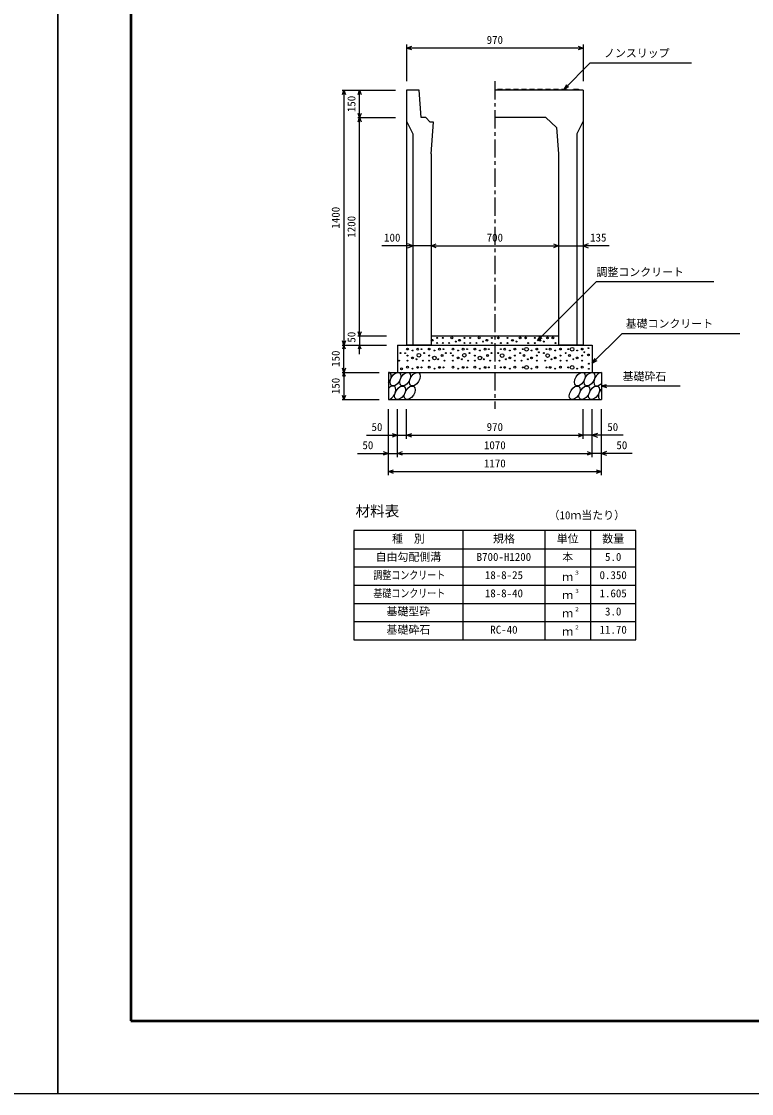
# Model space of a CAD drawing. Units: millimetres, scale not verified. Extents: x -16800 to 16800, y -5940 to 5940.
# Drawn here: x -200 to 3810, y -5940 to -48 of the extents above; entities that cross this region are included whole.
import ezdxf
from ezdxf.enums import TextEntityAlignment as Align

# ---------------------------------------------------------------- set-up
doc = ezdxf.new("R2010")
doc.units = ezdxf.units.MM
doc.header["$LTSCALE"] = 20
doc.linetypes.add('CHAIN1', pattern=[8, 5, -1, 1, -1])
for name, color, linetype, lineweight in [('0-0_DIM', 7, 'Continuous', 25), ('0-1_Defpoints', 5, 'Continuous', 25), ('0-2_HATCH', 6, 'Continuous', 25), ('0-3_HYO', 3, 'Continuous', 25), ('0-4_HYO2', 4, 'Continuous', 25), ('0-5_OUTLINE', 3, 'Continuous', 25), ('0-6_TXT', 7, 'Continuous', 25), ('0-7_WAKU', 3, 'Continuous', 25)]:
    doc.layers.add(name, color=color, linetype=linetype, lineweight=lineweight)
doc.styles.add('ＭＳ ゴシック', font='')
doc.styles.get('ＭＳ ゴシック').set_extended_font_data('MS Gothic')

msp = doc.modelspace()

# ---------------------------------------------------------------- linework, layer by layer
at = {"layer": '0-0_DIM'}
for p, q in [((1915, -174.92), (1915, -376.66)), ((2885, -174.92), (2885, -376.66)), ((2885, -194.92), (1915, -194.92)), ((2780, -420.16), (2922.21, -277.95)), ((3479.1, -277.95), (2922.21, -277.95)), ((2780, -420.16), (2795, -394.18)), ((2780, -420.16), (2805.98, -405.16)), ((1560.8, -426.66), (1854.13, -426.66)), ((1570.8, -426.66), (1570.8, -1826.66)), ((1657.46, -576.66), (1657.46, -426.66)), ((1647.46, -576.66), (1854.13, -576.66)), ((1657.46, -1776.66), (1657.46, -576.66)), ((1950, -1281.34), (1779.31, -1281.34)), ((2050, -1281.34), (1950, -1281.34)), ((2050, -1281.34), (2750, -1281.34)), ((2750, -1281.34), (2885, -1281.34)), ((3027.86, -1281.34), (2885, -1281.34)), ((3098.65, -1763.01), (2935, -1926.66)), ((3098.65, -1763.01), (3745.53, -1763.01)), ((1647.46, -1776.66), (1804.13, -1776.66)), ((1657.46, -1776.66), (1657.46, -1826.66)), ((2633.82, -1801.66), (2648.82, -1775.68)), ((2633.82, -1801.66), (2659.8, -1786.66)), ((1560.8, -1826.66), (1804.13, -1826.66)), ((1570.8, -1976.66), (1570.8, -1826.66)), ((1657.46, -1876.66), (1657.46, -1826.66)), ((2935, -1926.66), (2950, -1900.68)), ((2935, -1926.66), (2960.98, -1911.66)), ((1560.8, -1976.66), (1765, -1976.66)), ((1570.8, -1976.66), (1570.8, -2126.66)), ((2985, -2051.66), (3013.98, -2043.9)), ((2985, -2051.66), (3418.31, -2051.66)), ((2985, -2051.66), (3013.98, -2059.43)), ((1560.8, -2126.66), (1765, -2126.66)), ((1815, -2542.18), (1815, -2179.83)), ((1865, -2442.18), (1865, -2179.83)), ((1915, -2342.18), (1915, -2179.83)), ((2885, -2342.18), (2885, -2179.83)), ((2935, -2442.18), (2935, -2179.83)), ((2985, -2542.18), (2985, -2179.83)), ((1695, -2322.18), (1915, -2322.18)), ((1915, -2322.18), (2885, -2322.18)), ((3105, -2322.18), (2885, -2322.18)), ((1645, -2422.18), (1865, -2422.18)), ((1865, -2422.18), (2935, -2422.18)), ((3155, -2422.18), (2935, -2422.18)), ((1815, -2522.18), (2985, -2522.18))]:
    msp.add_line(p, q, dxfattribs=at)
at = {"layer": '0-0_DIM', "linetype": 'CHAIN1'}
msp.add_line((2400, -376.66), (2400, -2176.66), dxfattribs=at)
at = {"layer": '0-0_DIM'}
for points in [[(1943.23, -205.18), (1915.04, -194.92), (1943.23, -184.66)], [(2856.85, -184.66), (2885.04, -194.92), (2856.85, -205.18)], [(1562.59, -449.21), (1570.8, -426.66), (1579.01, -449.21)], [(1649.26, -449.21), (1657.46, -426.66), (1665.67, -449.21)], [(1665.67, -554.11), (1657.46, -576.66), (1649.26, -554.11)], [(1649.26, -599.21), (1657.46, -576.66), (1665.67, -599.21)], [(1921.81, -1291.6), (1950, -1281.34), (1921.81, -1271.08)], [(2078.19, -1291.6), (2050, -1281.34), (2078.19, -1271.08)], [(2721.81, -1271.08), (2750, -1281.34), (2721.81, -1291.6)], [(2913.19, -1271.08), (2885, -1281.34), (2913.19, -1291.6)], [(2633.82, -1801.66), (2958.29, -1477.2), (3601.84, -1477.2)], [(1665.67, -1754.11), (1657.46, -1776.66), (1649.26, -1754.11)], [(1579.01, -1804.11), (1570.8, -1826.66), (1562.59, -1804.11)], [(1579.01, -1849.21), (1570.8, -1826.66), (1562.59, -1849.21)], [(1665.67, -1849.21), (1657.46, -1826.66), (1649.26, -1849.21)], [(1579.01, -1954.11), (1570.8, -1976.66), (1562.59, -1954.11)], [(1579.01, -1999.21), (1570.8, -1976.66), (1562.59, -1999.21)], [(1579.01, -2104.11), (1570.8, -2126.66), (1562.59, -2104.11)], [(1836.81, -2311.91), (1865, -2322.18), (1836.81, -2332.44)], [(1943.19, -2332.44), (1915, -2322.18), (1943.19, -2311.91)], [(2856.81, -2311.91), (2885, -2322.18), (2856.81, -2332.44)], [(2963.19, -2311.91), (2935, -2322.18), (2963.19, -2332.44)], [(1786.81, -2411.91), (1815, -2422.18), (1786.81, -2432.44)], [(1893.19, -2432.44), (1865, -2422.18), (1893.19, -2411.91)], [(2906.81, -2411.91), (2935, -2422.18), (2906.81, -2432.44)], [(3013.19, -2411.91), (2985, -2422.18), (3013.19, -2432.44)], [(1843.19, -2532.44), (1815, -2522.18), (1843.19, -2511.91)], [(2956.81, -2511.91), (2985, -2522.18), (2956.81, -2532.44)]]:
    msp.add_lwpolyline(points, dxfattribs=at)
at = {"layer": '0-1_Defpoints'}
for points in [[(-16800, -5940), (0, -5940), (0, 5940), (-16800, 5940)], [(0, -5940), (16800, -5940), (16800, 5940), (0, 5940)]]:
    msp.add_lwpolyline(points, close=True, dxfattribs=at)
at = {"layer": '0-2_HATCH'}
for points in [[(2413, -426.66), (2414, -420.16), (2442, -420.16), (2443, -426.66)], [(2457, -426.66), (2458, -420.16), (2486, -420.16), (2487, -426.66)], [(2501, -426.66), (2502, -420.16), (2530, -420.16), (2531, -426.66)], [(2545, -426.66), (2546, -420.16), (2574, -420.16), (2575, -426.66)], [(2589, -426.66), (2590, -420.16), (2618, -420.16), (2619, -426.66)], [(2633, -426.66), (2634, -420.16), (2662, -420.16), (2663, -426.66)], [(2677, -426.66), (2678, -420.16), (2706, -420.16), (2707, -426.66)], [(2721, -426.66), (2722, -420.16), (2750, -420.16), (2751, -426.66)], [(2765, -426.66), (2766, -420.16), (2794, -420.16), (2795, -426.66)], [(2830, -426.66), (2831, -420.16), (2859, -420.16), (2860, -426.66)]]:
    msp.add_lwpolyline(points, dxfattribs=at)
for centre, radius in [((2055.93, -1800.48), 5), ((2083.97, -1787.35), 2.5), ((2083.97, -1815.36), 2.5), ((2113.97, -1787.35), 2.5), ((2113.97, -1815.36), 2.5), ((2149.86, -1815.36), 2.5), ((2163.88, -1787.35), 5), ((2184.9, -1807.48), 2.5), ((2205.93, -1800.48), 5), ((2233.97, -1787.35), 2.5), ((2233.97, -1815.36), 2.5), ((2263.97, -1787.35), 2.5), ((2263.97, -1815.36), 2.5), ((2299.86, -1815.36), 2.5), ((2313.88, -1787.35), 5), ((2334.9, -1807.48), 2.5), ((2355.93, -1800.48), 5), ((2383.97, -1787.35), 2.5), ((2383.97, -1815.36), 2.5), ((2419.13, -1787.63), 5), ((2433.15, -1815.65), 2.5), ((2469.04, -1787.63), 2.5), ((2469.04, -1815.65), 2.5), ((2497.08, -1800.76), 5), ((2518.11, -1807.77), 2.5), ((2539.13, -1787.63), 5), ((2569.13, -1787.63), 5), ((2583.15, -1815.65), 2.5), ((2619.04, -1787.63), 2.5), ((2619.04, -1815.65), 2.5), ((2647.08, -1800.76), 5), ((2668.11, -1807.77), 2.5), ((2689.13, -1787.63), 5), ((2719.13, -1787.63), 5), ((2733.15, -1815.65), 2.5), ((1881.09, -1870.49), 2.5), ((1907.55, -1871.4), 2.5), ((1919.97, -1848.61), 5), ((1919.97, -1884.5), 2.5), ((1948.01, -1856.49), 2.5), ((1976.04, -1849.48), 5), ((1982.58, -1882.5), 10), ((1997.07, -1849.48), 2.5), ((2011.09, -1870.49), 2.5), ((2039.97, -1848.61), 5), ((2039.97, -1884.5), 2.5), ((2068.01, -1856.49), 2.5), ((2096.04, -1849.48), 5), ((2110.06, -1884.5), 5), ((2117.07, -1849.48), 2.5), ((2131.09, -1870.49), 2.5), ((2157.55, -1871.4), 2.5), ((2169.97, -1848.61), 5), ((2169.97, -1884.5), 2.5), ((2198.01, -1856.49), 2.5), ((2226.04, -1849.48), 5), ((2232.58, -1882.5), 10), ((2247.07, -1849.48), 2.5), ((2261.09, -1870.49), 2.5), ((2289.97, -1848.61), 5), ((2289.97, -1884.5), 2.5), ((2318.01, -1856.49), 2.5), ((2346.04, -1849.48), 5), ((2360.06, -1884.5), 5), ((2367.07, -1849.48), 2.5), ((2381.09, -1870.49), 2.5), ((2418.91, -1870.49), 2.5), ((2439.94, -1884.5), 10), ((2432.93, -1849.48), 2.5), ((2453.96, -1849.48), 5), ((2481.99, -1856.49), 2.5), ((2510.03, -1848.61), 5), ((2510.03, -1884.5), 2.5), ((2538.91, -1870.49), 2.5), ((2552.93, -1849.48), 2.5), ((2559.94, -1884.5), 5), ((2573.96, -1849.48), 10), ((2601.99, -1856.49), 2.5), ((2630.03, -1848.61), 5), ((2630.03, -1884.5), 2.5), ((2641.37, -1866.18), 2.5), ((2668.91, -1870.49), 2.5), ((2689.94, -1884.5), 10), ((2682.93, -1849.48), 2.5), ((2703.96, -1849.48), 5), ((2731.99, -1856.49), 2.5), ((2760.03, -1848.61), 5), ((2760.03, -1884.5), 2.5), ((2788.91, -1870.49), 2.5), ((2802.93, -1849.48), 2.5), ((2809.94, -1884.5), 5), ((2823.96, -1849.48), 10), ((2851.99, -1856.49), 2.5), ((2880.03, -1848.61), 5), ((2880.03, -1884.5), 2.5), ((2891.37, -1866.18), 2.5), ((2913.65, -1881.11), 5), ((2913.57, -1843.98), 2.5), ((1874.08, -1912.51), 2.5), ((1919.97, -1948.61), 5), ((1919.97, -1912.51), 2.5), ((1948.01, -1897.63), 5), ((1969.03, -1904.64), 2.5), ((2004.08, -1912.51), 2.5), ((2039.97, -1948.61), 5), ((2039.97, -1912.51), 2.5), ((2068.01, -1897.63), 10), ((2089.03, -1904.64), 2.5), ((2124.08, -1912.51), 2.5), ((2169.97, -1948.61), 5), ((2169.97, -1912.51), 2.5), ((2198.01, -1897.63), 5), ((2219.03, -1904.64), 2.5), ((2254.08, -1912.51), 2.5), ((2289.97, -1948.61), 5), ((2289.97, -1912.51), 2.5), ((2318.01, -1897.63), 10), ((2339.03, -1904.64), 2.5), ((2374.08, -1912.51), 2.5), ((2425.92, -1912.51), 2.5), ((2460.97, -1904.64), 2.5), ((2481.99, -1897.63), 5), ((2510.03, -1948.61), 5), ((2510.03, -1912.51), 2.5), ((2545.92, -1912.51), 2.5), ((2573.96, -1949.48), 10), ((2580.97, -1904.64), 2.5), ((2601.99, -1897.63), 5), ((2630.03, -1948.61), 5), ((2630.03, -1912.51), 2.5), ((2675.92, -1912.51), 2.5), ((2710.97, -1904.64), 2.5), ((2731.99, -1897.63), 5), ((2760.03, -1948.61), 5), ((2760.03, -1912.51), 2.5), ((2795.92, -1912.51), 2.5), ((2823.96, -1949.48), 10), ((2830.97, -1904.64), 2.5), ((2851.99, -1897.63), 5), ((2880.03, -1948.61), 5), ((2880.03, -1912.51), 2.5), ((2916.2, -1929.34), 2.5), ((1887.79, -1957.23), 5), ((1948.01, -1956.49), 2.5), ((1976.04, -1949.48), 5), ((1997.07, -1949.48), 2.5), ((2068.01, -1956.49), 2.5), ((2096.04, -1949.48), 5), ((2117.07, -1949.48), 2.5), ((2198.01, -1956.49), 2.5), ((2226.04, -1949.48), 5), ((2247.07, -1949.48), 2.5), ((2318.01, -1956.49), 2.5), ((2346.04, -1949.48), 5), ((2367.07, -1949.48), 2.5), ((2432.93, -1949.48), 2.5), ((2453.96, -1949.48), 5), ((2481.99, -1956.49), 2.5), ((2552.93, -1949.48), 2.5), ((2601.99, -1956.49), 2.5), ((2682.93, -1949.48), 2.5), ((2703.96, -1949.48), 5), ((2731.99, -1956.49), 2.5), ((2802.93, -1949.48), 2.5), ((2851.99, -1956.49), 2.5), ((2916.2, -1957.36), 2.5)]:
    msp.add_circle(centre, radius, dxfattribs=at)
for centre, start_param, end_param in [((1800.84, -2014.18), 4.4524467, 6.6076907), ((2972.93, -2014.18), 0.4022642, 4.3746879), ((1826.16, -2089.17), 3.5766262, 7.4835112), ((2998.25, -2089.17), 1.2768793, 3.5000728)]:
    msp.add_ellipse(centre, major_axis=(21.81, 35.31), ratio=0.5792, start_param=start_param, end_param=end_param, dxfattribs=at)
for centre in [(1854.05, -2014.18), (1907.26, -2014.18), (1960.47, -2014.18), (2866.51, -2014.18), (2919.72, -2014.18), (1879.37, -2089.17), (1932.58, -2089.17), (2838.63, -2089.17), (2891.84, -2089.17), (2945.04, -2089.17)]:
    msp.add_ellipse(centre, major_axis=(21.81, 35.31), ratio=0.5792, dxfattribs=at)
at = {"layer": '0-3_HYO'}
for p, q in [((2225, -2846.12), (2225, -3446.12)), ((2675, -2846.12), (2675, -3446.12)), ((2925, -2846.12), (2925, -3446.12)), ((1625, -2946.12), (3175, -2946.12))]:
    msp.add_line(p, q, dxfattribs=at)
msp.add_lwpolyline([(1625, -3446.12), (3175, -3446.12), (3175, -2846.12), (1625, -2846.12)], close=True, dxfattribs=at)
at = {"layer": '0-4_HYO2'}
for p, q in [((1625, -3046.12), (3175, -3046.12)), ((1625, -3146.12), (3175, -3146.12)), ((1625, -3246.12), (3175, -3246.12)), ((1625, -3346.12), (3175, -3346.12))]:
    msp.add_line(p, q, dxfattribs=at)
at = {"layer": '0-5_OUTLINE'}
for p, q in [((1985, -426.66), (1915, -426.66)), ((1915, -426.66), (1915, -1826.66)), ((1995, -576.66), (1985, -426.66)), ((2885, -426.66), (2400, -426.66)), ((2885, -426.66), (2885, -1826.66)), ((2020, -576.66), (1995, -576.66)), ((2020, -576.66), (2045, -601.66)), ((2680, -576.66), (2400, -576.66)), ((2739.11, -631.51), (2680, -576.66)), ((1915, -596.66), (1950, -666.66)), ((2063.12, -601.66), (2045, -601.66)), ((2050, -776.66), (2063.12, -601.66)), ((2739.11, -631.51), (2750, -776.66)), ((2885, -596.66), (2850, -666.66)), ((1950, -666.66), (1950, -1826.66)), ((2850, -666.66), (2850, -1826.66)), ((2050, -776.66), (2050, -1826.66)), ((2750, -776.66), (2750, -1826.66)), ((2050, -1776.66), (2750, -1776.66)), ((1865, -1826.66), (2935, -1826.66)), ((1865, -1826.66), (1865, -1976.66)), ((2050, -1826.66), (1915, -1826.66)), ((2885, -1826.66), (2750, -1826.66)), ((2935, -1826.66), (2935, -1976.66)), ((1815, -1976.66), (2985, -1976.66)), ((1815, -1976.66), (1815, -2126.66)), ((2985, -1976.66), (2985, -2126.66)), ((1815, -2126.66), (2985, -2126.66))]:
    msp.add_line(p, q, dxfattribs=at)
at = {"layer": '0-7_WAKU', "lineweight": 50}
msp.add_lwpolyline([(400, -5540), (16400, -5540), (16400, 5540), (400, 5540)], close=True, dxfattribs=at)

# ---------------------------------------------------------------- texts
at = {"layer": '0-0_DIM', "style": 'ＭＳ ゴシック'}
for s, p in [('970', (2355, -184.92)), ('ノンスリップ', (2999.52, -257.77)), ('100', (1791.62, -1271.34)), ('700', (2355, -1271.34)), ('135', (2923.14, -1271.34)), ('調整コンクリート', (2958.29, -1460.77)), ('基礎コンクリート', (3118.65, -1744.27)), ('基礎砕石', (3101.32, -2034.49)), ('50', (1722.56, -2312.18)), ('970', (2355, -2312.18)), ('50', (3017.44, -2312.18)), ('50', (1672.56, -2412.18)), ('1070', (2340, -2412.18)), ('50', (3067.44, -2412.18)), ('1170', (2340, -2512.18))]:
    msp.add_text(s, height=43.99, dxfattribs=at).set_placement(p, align=Align.BOTTOM_LEFT)
for s, p in [('150', (1647.46, -546.66)), ('1400', (1560.8, -1186.66)), ('1200', (1647.46, -1236.66)), ('50', (1647.46, -1813.33)), ('150', (1560.8, -1946.66)), ('150', (1560.8, -2096.66))]:
    msp.add_text(s, height=43.99, rotation=90, dxfattribs=at).set_placement(p, align=Align.BOTTOM_LEFT)
at = {"layer": '0-6_TXT', "style": 'ＭＳ ゴシック'}
for s, height, p in [('材料表', 58.65, (1635, -2786.12)), ('（10ｍ当たり）', 43.99, (2695, -2797.12)), ('種\u3000別', 43.99, (1835, -2926.12)), ('規格', 43.99, (2390, -2926.12)), ('単位', 43.99, (2740, -2926.12)), ('数量', 43.99, (2990, -2926.12)), ('自由勾配側溝', 43.99, (1745, -3026.12)), ('B700-H1200', 43.99, (2300, -3026.12)), ('本', 43.99, (2770, -3026.12)), ('5.0', 43.99, (3005, -3026.12)), ('18-8-25', 43.99, (2345, -3126.12)), ('ｍ', 43.99, (2770, -3136.12)), ('３', 21.99, (2835.54, -3095.75)), ('0.350', 43.99, (2975, -3126.12)), ('18-8-40', 43.99, (2345, -3226.12)), ('３', 21.99, (2835.54, -3195.75)), ('1.605', 43.99, (2975, -3226.12)), ('ｍ', 43.99, (2770, -3236.12)), ('基礎型砕', 43.99, (1805, -3326.12)), ('ｍ', 43.99, (2770, -3336.12)), ('２', 21.99, (2835.54, -3295.75)), ('3.0', 43.99, (3005, -3326.12)), ('基礎砕石', 43.99, (1805, -3426.12)), ('RC-40', 43.99, (2375, -3426.12)), ('ｍ', 43.99, (2770, -3436.12)), ('２', 21.99, (2835.54, -3395.75)), ('11.70', 43.99, (2975, -3426.12))]:
    msp.add_text(s, height=height, dxfattribs=at).set_placement(p, align=Align.BOTTOM_LEFT)
at = {"layer": '0-6_TXT', "style": 'ＭＳ ゴシック', "width": 0.8}
for s, p in [('調整コンクリート', (1733, -3126.12)), ('基礎コンクリート', (1733, -3226.12))]:
    msp.add_text(s, height=43.99, dxfattribs=at).set_placement(p, align=Align.BOTTOM_LEFT)

doc.saveas('drawing.dxf')
